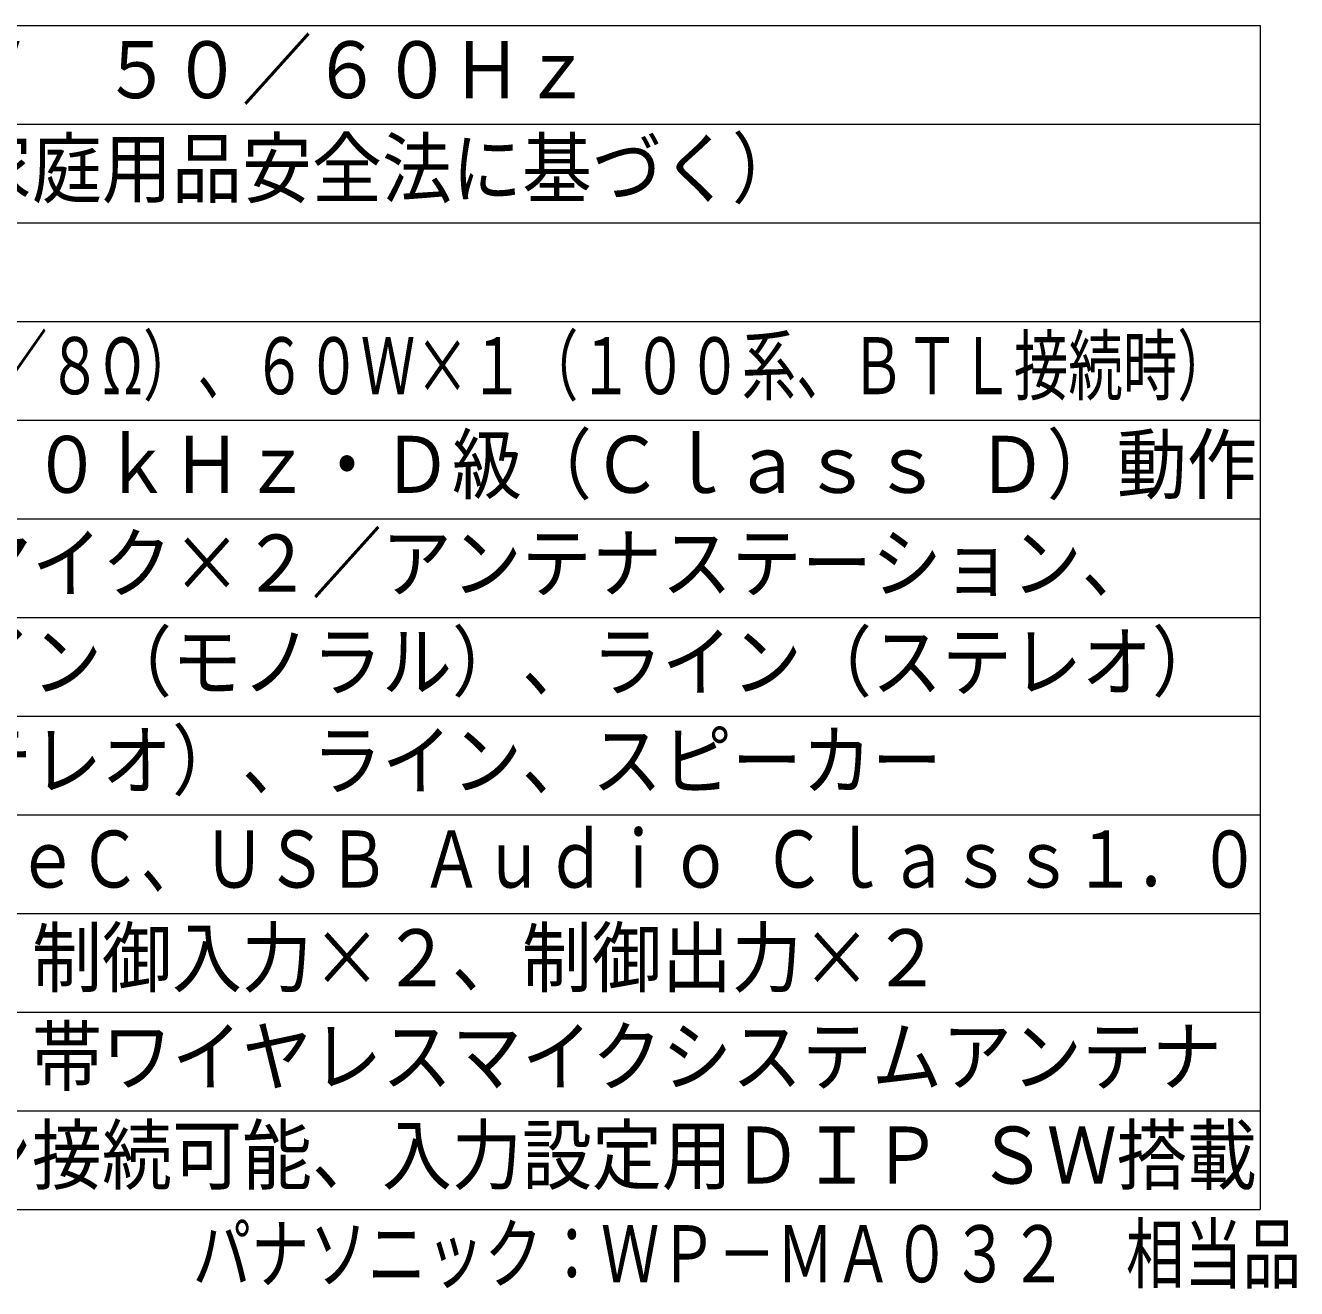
# Model space of a CAD drawing. Units: millimetres on the paper. Extents: x -62 to 64, y -58 to 59.
# Drawn here: x 0 to 64.4, y -58.5 to 5.5 of the extents above; entities that cross this region are included whole.
import ezdxf
from ezdxf.enums import TextEntityAlignment as Align

# ---------------------------------------------------------------- set-up
doc = ezdxf.new("R2010")
doc.units = ezdxf.units.MM
doc.layers.add('0-0_MOJI1', color=7, linetype='Continuous', lineweight=9)
doc.layers.add('0-2_WAKU', color=4, linetype='Continuous', lineweight=9)
doc.layers.add('0-1_相当品', color=4, linetype='Continuous')
doc.styles.add('ＭＳ ゴシック', font='')
doc.styles.get('ＭＳ ゴシック').set_extended_font_data('MS Gothic')

msp = doc.modelspace()

# ---------------------------------------------------------------- linework, layer by layer
at = {"layer": '0-0_MOJI1', "color": 3}
msp.add_line((62.512, 5.509), (62.512, -54.491), dxfattribs=at)
at = {"layer": '0-2_WAKU', "color": 3}
for p, q in [((-62.488, 5.509), (62.512, 5.509)), ((-62.488, -54.491), (62.512, -54.491))]:
    msp.add_line(p, q, dxfattribs=at)
at = {"layer": '0-2_WAKU'}
for p, q in [((-62.488, 0.509), (62.512, 0.509)), ((-62.488, -4.491), (62.512, -4.491)), ((-62.488, -9.491), (62.512, -9.491)), ((-62.488, -14.491), (62.512, -14.491)), ((-62.488, -19.491), (62.512, -19.491)), ((-62.488, -24.491), (62.512, -24.491)), ((-62.488, -29.491), (62.512, -29.491)), ((-62.488, -34.491), (62.512, -34.491)), ((-62.488, -39.491), (62.512, -39.491)), ((-62.488, -44.491), (62.512, -44.491)), ((-62.488, -49.491), (62.512, -49.491))]:
    msp.add_line(p, q, dxfattribs=at)

# ---------------------------------------------------------------- texts
at = {"layer": '0-0_MOJI1', "style": 'ＭＳ ゴシック'}
for s, width, p in [('ＡＣ１００Ｖ\u3000５０／６０Ｈｚ', 0.9, (-20.988, 0.954)), ('約５０Ｗ（家庭用品安全法に基づく）', 0.9, (-20.988, -4.046)), ('３０Ｗ×２（４／８Ω）、６０Ｗ×１（１００系、ＢＴＬ接続時）', 0.7, (-20.988, -14.046)), ('５０Ｈｚ～２０ｋＨｚ・Ｄ級（Ｃｌａｓｓ Ｄ）動作', 0.9, (-20.988, -19.046)), ('ワイヤレスマイク×２／アンテナステーション、', 0.9, (-20.988, -24.046)), ('マイク／ライン（モノラル）、ライン（ステレオ）', 0.9, (-20.988, -29.046)), ('ライン（ステレオ）、ライン、スピーカー', 0.9, (-20.988, -34.046)), ('ＵＳＢ ＴｙｐｅＣ、ＵＳＢ Ａｕｄｉｏ Ｃｌａｓｓ１．０', 0.8, (-20.988, -39.046)), ('ＶＣＡ入力、制御入力×２、制御出力×２', 0.9, (-20.988, -44.046)), ('１．９ＧＨｚ帯ワイヤレスマイクシステムアンテナ', 0.9, (-20.988, -49.046)), ('ステーション接続可能、入力設定用ＤＩＰ ＳＷ搭載', 0.9, (-20.988, -54.046))]:
    msp.add_text(s, height=2.889, dxfattribs=dict(at, width=width)).set_placement(p, align=Align.BOTTOM_LEFT)
at = {"layer": '0-1_相当品', "style": 'ＭＳ ゴシック', "width": 0.75}
msp.add_text('パナソニック：ＷＰ－ＭＡ０３２\u3000相当品', height=2.889, dxfattribs=at).set_placement((8.432, -59.046), align=Align.BOTTOM_LEFT)

doc.saveas('drawing.dxf')
